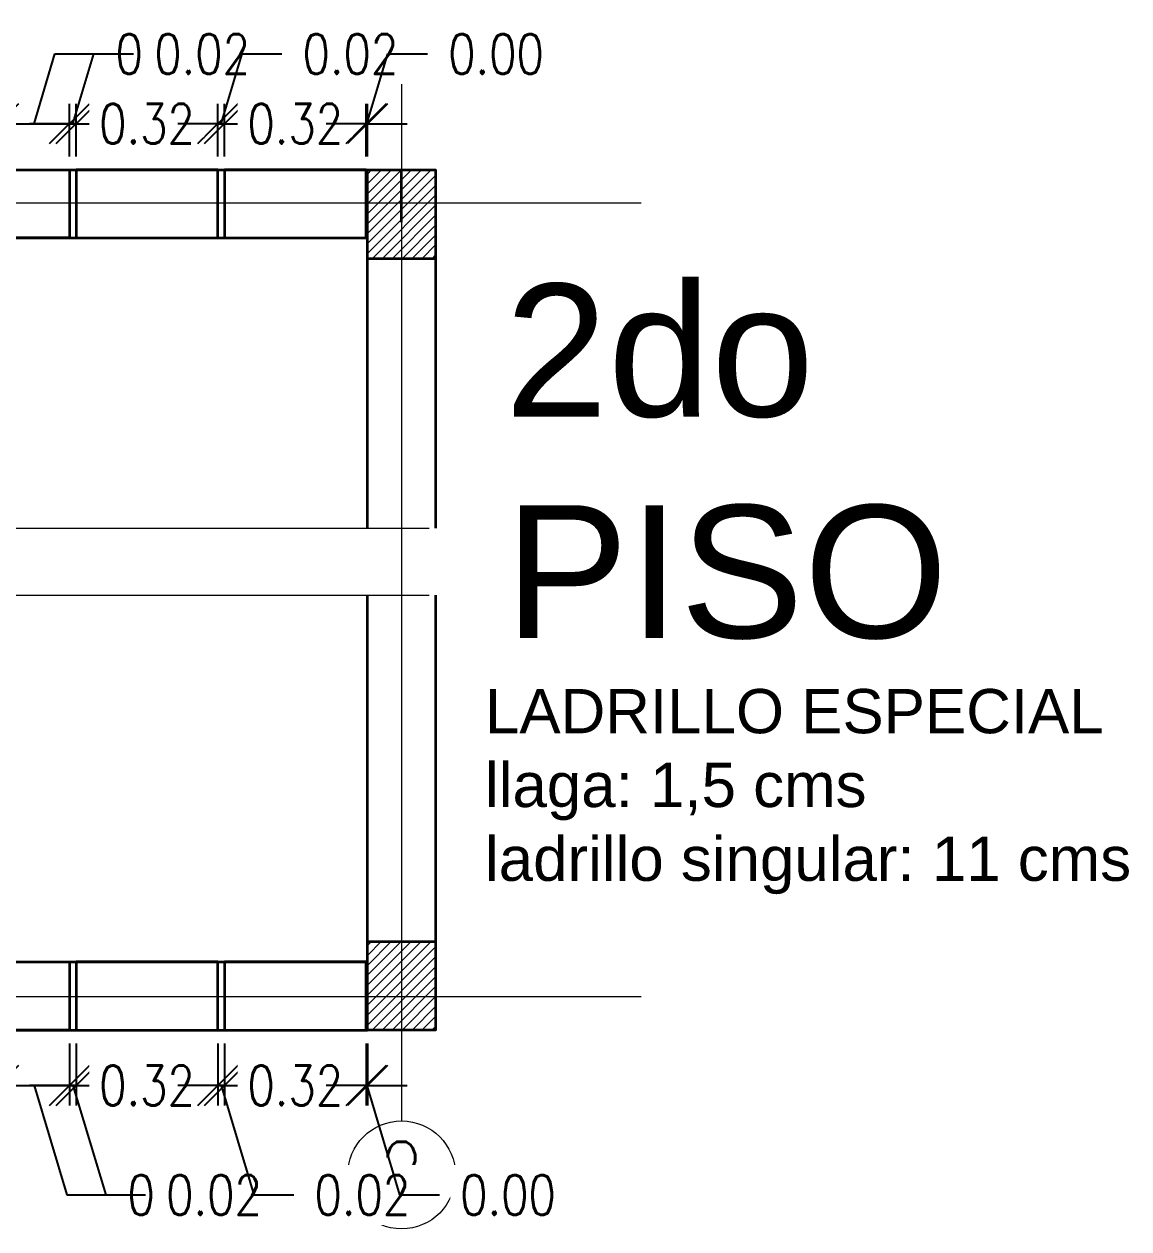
# Model space of a CAD drawing. Header units: metres. Extents: x 45 to 666, y -23 to 325.
# Drawn here: x 210.166 to 212.661, y 64.763 to 67.485 of the extents above; entities that cross this region are included whole.
import ezdxf

# ---------------------------------------------------------------- set-up
doc = ezdxf.new("R2010")
doc.units = ezdxf.units.M
doc.header["$LTSCALE"] = 5
doc.header["$MEASUREMENT"] = 0
doc.linetypes.add('DASHED2', pattern=[0.375, 0.25, -0.125])
doc.linetypes.add('HIDDEN', pattern=[0.375, 0.25, -0.125])
doc.layers.get('0').update_dxf_attribs({"color": 30})
doc.layers.get('DEFPOINTS').update_dxf_attribs({"color": 210})
for name, color, linetype, lineweight in [('A-ANNO-DIMS', 3, 'Continuous', 18), ('A-ANNO-SYMB', 3, 'Continuous', 18), ('A-ANNO-TEXT', 3, 'Continuous', 18), ('A-ELEV-MBE1', 7, 'Continuous', 35), ('A-FLOR-OVHD', 3, 'HIDDEN', 18), ('A-WALL-FULL', 7, 'Continuous', 35), ('A-WALL-FULL-EXTR', 7, 'Continuous', 35), ('A-WALL-PATT', 8, 'Continuous', 18)]:
    doc.layers.add(name, color=color, linetype=linetype, lineweight=lineweight)
doc.styles.add('E-ROMANS', font='romans.shx', dxfattribs={"width": 0.8})
doc.styles.get("Standard").update_dxf_attribs({"font": 'arial.ttf'})
doc.dimstyles.new('E-0050_TICK_18', dxfattribs={"dimscale": 0.001, "dimtxt": 90, "dimasz": 90, "dimexe": 45, "dimexo": 30, "dimgap": 45, "dimtad": 0, "dimzin": 0, "dimdsep": 46, "dimtxsty": 'E-ROMANS', "dimblk": 'OBLIQUE', "dimcen": 45, "dimclrd": 256, "dimclre": 256, "dimclrt": 256, "dimadec": 0, "dimazin": 0, "dimtfac": 1, "dimtmove": 1, "dimatfit": 3, "dimldrblk": 'OPEN90', "dimfxl": 1, "dimtfill": 1, "dimtolj": 1, "dimtzin": 0, "dimarcsym": 0})

# ---------------------------------------------------------------- blocks, each defined once
blk = doc.blocks.new('_Oblique')
at = {"color": 0, "linetype": 'ByBlock', "lineweight": -2}
blk.add_line((-0.5, -0.5), (0.5, 0.5), dxfattribs=at)
blk = doc.blocks.new('*D391')
at = {"layer": 'A-ANNO-DIMS', "lineweight": -2, "transparency": 16777216}
for p, q in [((210.1881, 67.2598), (210.2353, 67.4173)), ((210.2353, 67.4173), (210.3253, 67.4173)), ((210.1081, 67.1856), (210.1081, 67.3048)), ((210.2681, 67.1856), (210.2681, 67.3048)), ((210.1081, 67.2598), (210.2681, 67.2598))]:
    blk.add_line(p, q, dxfattribs=at)
at = {"layer": 'DEFPOINTS', "color": 0, "transparency": 16777216}
for p in [(210.2681, 67.2598), (210.1081, 67.1556), (210.2681, 67.1556)]:
    blk.add_point(p, dxfattribs=at)
at = {"layer": 'A-ANNO-DIMS', "lineweight": -2, "transparency": 16777216, "xscale": 0.09, "yscale": 0.09, "zscale": 0.09, "rotation": 180}
blk.add_blockref('_Oblique', (210.1081, 67.2598), dxfattribs=at)
at = {"layer": 'A-ANNO-DIMS', "lineweight": -2, "transparency": 16777216, "xscale": 0.09, "yscale": 0.09, "zscale": 0.09}
blk.add_blockref('_Oblique', (210.2681, 67.2598), dxfattribs=at)
at = {"layer": 'A-ANNO-DIMS', "transparency": 16777216, "insert": (210.48, 67.4173), "char_height": 0.09, "attachment_point": 5, "style": 'E-ROMANS', "bg_fill": 3, "box_fill_scale": 1.25, "bg_fill_color": 256, "bg_fill_true_color": 13158600, "bg_fill_transparency": 0}
blk.add_mtext('\\A1;0.16', dxfattribs=at)
blk = doc.blocks.new('_Open90')
at = {"color": 0, "linetype": 'ByBlock', "lineweight": -2}
for p, q in [((-0.5, 0.5), (0, 0)), ((0, 0), (-1, 0)), ((0, 0), (-0.5, -0.5))]:
    blk.add_line(p, q, dxfattribs=at)
blk = doc.blocks.new('*D392')
at = {"layer": 'A-ANNO-DIMS', "lineweight": -2, "transparency": 16777216}
for p, q in [((210.2756, 67.2598), (210.3228, 67.4173)), ((210.3228, 67.4173), (210.4128, 67.4173)), ((210.2681, 67.1856), (210.2681, 67.3048)), ((210.2831, 67.1856), (210.2831, 67.3048)), ((210.2681, 67.2598), (210.1781, 67.2598)), ((210.2681, 67.2598), (210.2831, 67.2598)), ((210.2681, 67.2598), (210.2831, 67.2598)), ((210.2831, 67.2598), (210.3731, 67.2598))]:
    blk.add_line(p, q, dxfattribs=at)
at = {"layer": 'DEFPOINTS', "color": 0, "transparency": 16777216}
for p in [(210.2831, 67.2598), (210.2681, 67.1556), (210.2831, 67.1556)]:
    blk.add_point(p, dxfattribs=at)
at = {"layer": 'A-ANNO-DIMS', "lineweight": -2, "transparency": 16777216, "xscale": 0.09, "yscale": 0.09, "zscale": 0.09}
blk.add_blockref('_Oblique', (210.2681, 67.2598), dxfattribs=at)
at = {"layer": 'A-ANNO-DIMS', "lineweight": -2, "transparency": 16777216, "xscale": 0.09, "yscale": 0.09, "zscale": 0.09, "rotation": 180}
blk.add_blockref('_Oblique', (210.2831, 67.2598), dxfattribs=at)
at = {"layer": 'A-ANNO-DIMS', "transparency": 16777216, "insert": (210.5675, 67.4173), "char_height": 0.09, "attachment_point": 5, "style": 'E-ROMANS', "bg_fill": 3, "box_fill_scale": 1.25, "bg_fill_color": 256, "bg_fill_true_color": 13158600, "bg_fill_transparency": 0}
blk.add_mtext('\\A1;0.02', dxfattribs=at)
blk = doc.blocks.new('*D393')
at = {"layer": 'A-ANNO-DIMS', "lineweight": -2, "transparency": 16777216}
for p, q in [((210.2831, 67.1856), (210.2831, 67.3048)), ((210.6031, 67.1856), (210.6031, 67.3048)), ((210.2831, 67.2598), (210.1931, 67.2598)), ((210.2831, 67.2598), (210.2883, 67.2598)), ((210.6031, 67.2598), (210.5978, 67.2598)), ((210.6031, 67.2598), (210.6931, 67.2598))]:
    blk.add_line(p, q, dxfattribs=at)
at = {"layer": 'DEFPOINTS', "color": 0, "transparency": 16777216}
for p in [(210.6031, 67.2598), (210.2831, 67.1556), (210.6031, 67.1556)]:
    blk.add_point(p, dxfattribs=at)
at = {"layer": 'A-ANNO-DIMS', "lineweight": -2, "transparency": 16777216, "xscale": 0.09, "yscale": 0.09, "zscale": 0.09}
blk.add_blockref('_Oblique', (210.2831, 67.2598), dxfattribs=at)
at = {"layer": 'A-ANNO-DIMS', "lineweight": -2, "transparency": 16777216, "xscale": 0.09, "yscale": 0.09, "zscale": 0.09, "rotation": 180}
blk.add_blockref('_Oblique', (210.6031, 67.2598), dxfattribs=at)
at = {"layer": 'A-ANNO-DIMS', "transparency": 16777216, "insert": (210.4431, 67.2598), "char_height": 0.09, "attachment_point": 5, "style": 'E-ROMANS', "bg_fill": 3, "box_fill_scale": 1.25, "bg_fill_color": 256, "bg_fill_true_color": 13158600, "bg_fill_transparency": 0}
blk.add_mtext('\\A1;0.32', dxfattribs=at)
blk = doc.blocks.new('*D394')
at = {"layer": 'A-ANNO-DIMS', "lineweight": -2, "transparency": 16777216}
for p, q in [((210.6106, 67.2598), (210.6578, 67.4173)), ((210.6578, 67.4173), (210.7478, 67.4173)), ((210.6031, 67.1856), (210.6031, 67.3048)), ((210.6181, 67.1856), (210.6181, 67.3048)), ((210.6031, 67.2598), (210.5131, 67.2598)), ((210.6031, 67.2598), (210.6181, 67.2598)), ((210.6031, 67.2598), (210.6181, 67.2598)), ((210.6181, 67.2598), (210.7081, 67.2598))]:
    blk.add_line(p, q, dxfattribs=at)
at = {"layer": 'DEFPOINTS', "color": 0, "transparency": 16777216}
for p in [(210.6181, 67.2598), (210.6031, 67.1556), (210.6181, 67.1556)]:
    blk.add_point(p, dxfattribs=at)
at = {"layer": 'A-ANNO-DIMS', "lineweight": -2, "transparency": 16777216, "xscale": 0.09, "yscale": 0.09, "zscale": 0.09}
blk.add_blockref('_Oblique', (210.6031, 67.2598), dxfattribs=at)
at = {"layer": 'A-ANNO-DIMS', "lineweight": -2, "transparency": 16777216, "xscale": 0.09, "yscale": 0.09, "zscale": 0.09, "rotation": 180}
blk.add_blockref('_Oblique', (210.6181, 67.2598), dxfattribs=at)
at = {"layer": 'A-ANNO-DIMS', "transparency": 16777216, "insert": (210.9025, 67.4173), "char_height": 0.09, "attachment_point": 5, "style": 'E-ROMANS', "bg_fill": 3, "box_fill_scale": 1.25, "bg_fill_color": 256, "bg_fill_true_color": 13158600, "bg_fill_transparency": 0}
blk.add_mtext('\\A1;0.02', dxfattribs=at)
blk = doc.blocks.new('*D395')
at = {"layer": 'A-ANNO-DIMS', "lineweight": -2, "transparency": 16777216}
for p, q in [((210.6181, 67.1856), (210.6181, 67.3048)), ((210.9381, 67.1856), (210.9381, 67.3048)), ((210.6181, 67.2598), (210.5281, 67.2598)), ((210.6181, 67.2598), (210.6233, 67.2598)), ((210.9381, 67.2598), (210.9328, 67.2598)), ((210.9381, 67.2598), (211.0281, 67.2598))]:
    blk.add_line(p, q, dxfattribs=at)
at = {"layer": 'DEFPOINTS', "color": 0, "transparency": 16777216}
for p in [(210.9381, 67.2598), (210.6181, 67.1556), (210.9381, 67.1556)]:
    blk.add_point(p, dxfattribs=at)
at = {"layer": 'A-ANNO-DIMS', "lineweight": -2, "transparency": 16777216, "xscale": 0.09, "yscale": 0.09, "zscale": 0.09}
blk.add_blockref('_Oblique', (210.6181, 67.2598), dxfattribs=at)
at = {"layer": 'A-ANNO-DIMS', "lineweight": -2, "transparency": 16777216, "xscale": 0.09, "yscale": 0.09, "zscale": 0.09, "rotation": 180}
blk.add_blockref('_Oblique', (210.9381, 67.2598), dxfattribs=at)
at = {"layer": 'A-ANNO-DIMS', "transparency": 16777216, "insert": (210.7781, 67.2598), "char_height": 0.09, "attachment_point": 5, "style": 'E-ROMANS', "bg_fill": 3, "box_fill_scale": 1.25, "bg_fill_color": 256, "bg_fill_true_color": 13158600, "bg_fill_transparency": 0}
blk.add_mtext('\\A1;0.32', dxfattribs=at)
blk = doc.blocks.new('*D396')
at = {"layer": 'A-ANNO-DIMS', "lineweight": -2, "transparency": 16777216}
for p, q in [((210.9396, 67.2598), (210.9868, 67.4173)), ((210.9868, 67.4173), (211.0768, 67.4173)), ((210.9381, 67.1856), (210.9381, 67.3048)), ((210.9411, 67.1856), (210.9411, 67.3048)), ((210.9381, 67.2598), (210.8481, 67.2598)), ((210.9381, 67.2598), (210.9411, 67.2598)), ((210.9381, 67.2598), (210.9411, 67.2598)), ((210.9411, 67.2598), (211.0311, 67.2598))]:
    blk.add_line(p, q, dxfattribs=at)
at = {"layer": 'DEFPOINTS', "color": 0, "transparency": 16777216}
for p in [(210.9411, 67.2598), (210.9381, 67.1556), (210.9411, 67.1556)]:
    blk.add_point(p, dxfattribs=at)
at = {"layer": 'A-ANNO-DIMS', "lineweight": -2, "transparency": 16777216, "xscale": 0.09, "yscale": 0.09, "zscale": 0.09}
blk.add_blockref('_Oblique', (210.9381, 67.2598), dxfattribs=at)
at = {"layer": 'A-ANNO-DIMS', "lineweight": -2, "transparency": 16777216, "xscale": 0.09, "yscale": 0.09, "zscale": 0.09, "rotation": 180}
blk.add_blockref('_Oblique', (210.9411, 67.2598), dxfattribs=at)
at = {"layer": 'A-ANNO-DIMS', "transparency": 16777216, "insert": (211.2315, 67.4173), "char_height": 0.09, "attachment_point": 5, "style": 'E-ROMANS', "bg_fill": 3, "box_fill_scale": 1.25, "bg_fill_color": 256, "bg_fill_true_color": 13158600, "bg_fill_transparency": 0}
blk.add_mtext('\\A1;0.00', dxfattribs=at)
blk = doc.blocks.new('*D413')
at = {"layer": 'A-ANNO-DIMS', "lineweight": -2, "transparency": 16777216}
for p, q in [((210.1081, 65.1821), (210.1081, 65.0421)), ((210.2681, 65.1821), (210.2681, 65.0421)), ((210.1081, 65.0871), (210.2681, 65.0871)), ((210.1881, 65.0871), (210.2623, 64.8396)), ((210.2623, 64.8396), (210.3523, 64.8396))]:
    blk.add_line(p, q, dxfattribs=at)
at = {"layer": 'DEFPOINTS', "color": 0, "transparency": 16777216}
for p in [(210.1081, 65.2121), (210.2681, 65.2121), (210.2681, 65.0871)]:
    blk.add_point(p, dxfattribs=at)
at = {"layer": 'A-ANNO-DIMS', "lineweight": -2, "transparency": 16777216, "xscale": 0.09, "yscale": 0.09, "zscale": 0.09, "rotation": 180}
blk.add_blockref('_Oblique', (210.1081, 65.0871), dxfattribs=at)
at = {"layer": 'A-ANNO-DIMS', "lineweight": -2, "transparency": 16777216, "xscale": 0.09, "yscale": 0.09, "zscale": 0.09}
blk.add_blockref('_Oblique', (210.2681, 65.0871), dxfattribs=at)
at = {"layer": 'A-ANNO-DIMS', "transparency": 16777216, "insert": (210.507, 64.8396), "char_height": 0.09, "attachment_point": 5, "style": 'E-ROMANS', "bg_fill": 3, "box_fill_scale": 1.25, "bg_fill_color": 256, "bg_fill_true_color": 13158600, "bg_fill_transparency": 0}
blk.add_mtext('\\A1;0.16', dxfattribs=at)
blk = doc.blocks.new('*D414')
at = {"layer": 'A-ANNO-DIMS', "lineweight": -2, "transparency": 16777216}
for p, q in [((210.2681, 65.1821), (210.2681, 65.0421)), ((210.2831, 65.1821), (210.2831, 65.0421)), ((210.2681, 65.0871), (210.1781, 65.0871)), ((210.2681, 65.0871), (210.2831, 65.0871)), ((210.2681, 65.0871), (210.2831, 65.0871)), ((210.2756, 65.0871), (210.3498, 64.8396)), ((210.2831, 65.0871), (210.3731, 65.0871)), ((210.3498, 64.8396), (210.4398, 64.8396))]:
    blk.add_line(p, q, dxfattribs=at)
at = {"layer": 'DEFPOINTS', "color": 0, "transparency": 16777216}
for p in [(210.2681, 65.2121), (210.2831, 65.2121), (210.2831, 65.0871)]:
    blk.add_point(p, dxfattribs=at)
at = {"layer": 'A-ANNO-DIMS', "lineweight": -2, "transparency": 16777216, "xscale": 0.09, "yscale": 0.09, "zscale": 0.09}
blk.add_blockref('_Oblique', (210.2681, 65.0871), dxfattribs=at)
at = {"layer": 'A-ANNO-DIMS', "lineweight": -2, "transparency": 16777216, "xscale": 0.09, "yscale": 0.09, "zscale": 0.09, "rotation": 180}
blk.add_blockref('_Oblique', (210.2831, 65.0871), dxfattribs=at)
at = {"layer": 'A-ANNO-DIMS', "transparency": 16777216, "insert": (210.5945, 64.8396), "char_height": 0.09, "attachment_point": 5, "style": 'E-ROMANS', "bg_fill": 3, "box_fill_scale": 1.25, "bg_fill_color": 256, "bg_fill_true_color": 13158600, "bg_fill_transparency": 0}
blk.add_mtext('\\A1;0.02', dxfattribs=at)
blk = doc.blocks.new('*D415')
at = {"layer": 'A-ANNO-DIMS', "lineweight": -2, "transparency": 16777216}
for p, q in [((210.2831, 65.1821), (210.2831, 65.0421)), ((210.6031, 65.1821), (210.6031, 65.0421)), ((210.2831, 65.0871), (210.1931, 65.0871)), ((210.2831, 65.0871), (210.2883, 65.0871)), ((210.6031, 65.0871), (210.5978, 65.0871)), ((210.6031, 65.0871), (210.6931, 65.0871))]:
    blk.add_line(p, q, dxfattribs=at)
at = {"layer": 'DEFPOINTS', "color": 0, "transparency": 16777216}
for p in [(210.2831, 65.2121), (210.6031, 65.2121), (210.6031, 65.0871)]:
    blk.add_point(p, dxfattribs=at)
at = {"layer": 'A-ANNO-DIMS', "lineweight": -2, "transparency": 16777216, "xscale": 0.09, "yscale": 0.09, "zscale": 0.09}
blk.add_blockref('_Oblique', (210.2831, 65.0871), dxfattribs=at)
at = {"layer": 'A-ANNO-DIMS', "lineweight": -2, "transparency": 16777216, "xscale": 0.09, "yscale": 0.09, "zscale": 0.09, "rotation": 180}
blk.add_blockref('_Oblique', (210.6031, 65.0871), dxfattribs=at)
at = {"layer": 'A-ANNO-DIMS', "transparency": 16777216, "insert": (210.4431, 65.0871), "char_height": 0.09, "attachment_point": 5, "style": 'E-ROMANS', "bg_fill": 3, "box_fill_scale": 1.25, "bg_fill_color": 256, "bg_fill_true_color": 13158600, "bg_fill_transparency": 0}
blk.add_mtext('\\A1;0.32', dxfattribs=at)
blk = doc.blocks.new('*D416')
at = {"layer": 'A-ANNO-DIMS', "lineweight": -2, "transparency": 16777216}
for p, q in [((210.6031, 65.1821), (210.6031, 65.0421)), ((210.6181, 65.1821), (210.6181, 65.0421)), ((210.6031, 65.0871), (210.5131, 65.0871)), ((210.6031, 65.0871), (210.6181, 65.0871)), ((210.6031, 65.0871), (210.6181, 65.0871)), ((210.6106, 65.0871), (210.6848, 64.8396)), ((210.6181, 65.0871), (210.7081, 65.0871)), ((210.6848, 64.8396), (210.7748, 64.8396))]:
    blk.add_line(p, q, dxfattribs=at)
at = {"layer": 'DEFPOINTS', "color": 0, "transparency": 16777216}
for p in [(210.6031, 65.2121), (210.6181, 65.2121), (210.6181, 65.0871)]:
    blk.add_point(p, dxfattribs=at)
at = {"layer": 'A-ANNO-DIMS', "lineweight": -2, "transparency": 16777216, "xscale": 0.09, "yscale": 0.09, "zscale": 0.09}
blk.add_blockref('_Oblique', (210.6031, 65.0871), dxfattribs=at)
at = {"layer": 'A-ANNO-DIMS', "lineweight": -2, "transparency": 16777216, "xscale": 0.09, "yscale": 0.09, "zscale": 0.09, "rotation": 180}
blk.add_blockref('_Oblique', (210.6181, 65.0871), dxfattribs=at)
at = {"layer": 'A-ANNO-DIMS', "transparency": 16777216, "insert": (210.9295, 64.8396), "char_height": 0.09, "attachment_point": 5, "style": 'E-ROMANS', "bg_fill": 3, "box_fill_scale": 1.25, "bg_fill_color": 256, "bg_fill_true_color": 13158600, "bg_fill_transparency": 0}
blk.add_mtext('\\A1;0.02', dxfattribs=at)
blk = doc.blocks.new('*D417')
at = {"layer": 'A-ANNO-DIMS', "lineweight": -2, "transparency": 16777216}
for p, q in [((210.6181, 65.1821), (210.6181, 65.0421)), ((210.9381, 65.1821), (210.9381, 65.0421)), ((210.6181, 65.0871), (210.5281, 65.0871)), ((210.6181, 65.0871), (210.6233, 65.0871)), ((210.9381, 65.0871), (210.9328, 65.0871)), ((210.9381, 65.0871), (211.0281, 65.0871))]:
    blk.add_line(p, q, dxfattribs=at)
at = {"layer": 'DEFPOINTS', "color": 0, "transparency": 16777216}
for p in [(210.6181, 65.2121), (210.9381, 65.2121), (210.9381, 65.0871)]:
    blk.add_point(p, dxfattribs=at)
at = {"layer": 'A-ANNO-DIMS', "lineweight": -2, "transparency": 16777216, "xscale": 0.09, "yscale": 0.09, "zscale": 0.09}
blk.add_blockref('_Oblique', (210.6181, 65.0871), dxfattribs=at)
at = {"layer": 'A-ANNO-DIMS', "lineweight": -2, "transparency": 16777216, "xscale": 0.09, "yscale": 0.09, "zscale": 0.09, "rotation": 180}
blk.add_blockref('_Oblique', (210.9381, 65.0871), dxfattribs=at)
at = {"layer": 'A-ANNO-DIMS', "transparency": 16777216, "insert": (210.7781, 65.0871), "char_height": 0.09, "attachment_point": 5, "style": 'E-ROMANS', "bg_fill": 3, "box_fill_scale": 1.25, "bg_fill_color": 256, "bg_fill_true_color": 13158600, "bg_fill_transparency": 0}
blk.add_mtext('\\A1;0.32', dxfattribs=at)
blk = doc.blocks.new('*D418')
at = {"layer": 'A-ANNO-DIMS', "lineweight": -2, "transparency": 16777216}
for p, q in [((210.9381, 65.1821), (210.9381, 65.0421)), ((210.9411, 65.1821), (210.9411, 65.0421)), ((210.9381, 65.0871), (210.8481, 65.0871)), ((210.9381, 65.0871), (210.9411, 65.0871)), ((210.9381, 65.0871), (210.9411, 65.0871)), ((210.9396, 65.0871), (211.0138, 64.8396)), ((210.9411, 65.0871), (211.0311, 65.0871)), ((211.0138, 64.8396), (211.1038, 64.8396))]:
    blk.add_line(p, q, dxfattribs=at)
at = {"layer": 'DEFPOINTS', "color": 0, "transparency": 16777216}
for p in [(210.9381, 65.2121), (210.9411, 65.2121), (210.9411, 65.0871)]:
    blk.add_point(p, dxfattribs=at)
at = {"layer": 'A-ANNO-DIMS', "lineweight": -2, "transparency": 16777216, "xscale": 0.09, "yscale": 0.09, "zscale": 0.09}
blk.add_blockref('_Oblique', (210.9381, 65.0871), dxfattribs=at)
at = {"layer": 'A-ANNO-DIMS', "lineweight": -2, "transparency": 16777216, "xscale": 0.09, "yscale": 0.09, "zscale": 0.09, "rotation": 180}
blk.add_blockref('_Oblique', (210.9411, 65.0871), dxfattribs=at)
at = {"layer": 'A-ANNO-DIMS', "transparency": 16777216, "insert": (211.2585, 64.8396), "char_height": 0.09, "attachment_point": 5, "style": 'E-ROMANS', "bg_fill": 3, "box_fill_scale": 1.25, "bg_fill_color": 256, "bg_fill_true_color": 13158600, "bg_fill_transparency": 0}
blk.add_mtext('\\A1;0.00', dxfattribs=at)

msp = doc.modelspace()

# ---------------------------------------------------------------- hatches: boundary and pattern name
at = {"layer": 'A-WALL-PATT'}
h = msp.add_hatch(dxfattribs=at)
h.set_pattern_fill('LINE', color=256, scale=0.005, angle=45, style=0)
h.set_pattern_definition([(45, (55.55151, -3.290275), (-0.0112253202, 0.0112253202), [])])
h.paths.add_polyline_path([(211.0951, 67.0056), (211.0584, 67.0056), (211.0584, 66.9556), (211.0951, 66.9556)])
h.paths.add_polyline_path([(211.0584, 67.0056), (211.0181, 67.0056), (211.0181, 66.9556), (211.0584, 66.9556)])
h.paths.add_polyline_path([(211.0181, 67.0056), (210.9411, 67.0056), (210.9411, 66.9556), (211.0181, 66.9556)])
h.paths.add_polyline_path([(211.0951, 67.1556), (210.9411, 67.1556), (210.9411, 67.0056), (211.0951, 67.0056)])
h = msp.add_hatch(dxfattribs=at)
h.set_pattern_fill('LINE', color=256, scale=0.005, angle=45, style=0)
h.set_pattern_definition([(45, (55.55151, 0.916267), (-0.0112253202, 0.0112253202), [])])
h.paths.add_polyline_path([(211.0951, 65.4121), (211.0181, 65.4121), (211.0181, 65.3621), (211.0951, 65.3621)])
h.paths.add_polyline_path([(211.0181, 65.4121), (210.9411, 65.4121), (210.9411, 65.3621), (211.0181, 65.3621)])
h.paths.add_polyline_path([(211.0951, 65.3621), (210.9411, 65.3621), (210.9411, 65.2121), (211.0951, 65.2121)])

# ---------------------------------------------------------------- linework, layer by layer
at = {"layer": 'A-ANNO-SYMB', "ltscale": 2}
for points in [[(211.0181, 67.3916), (211.0181, 65.0069)], [(211.5597, 67.0806), (206.281, 67.0806)], [(211.5597, 65.2871), (206.1669, 65.2871)]]:
    msp.add_lwpolyline(points, dxfattribs=at)
at = {"layer": 'A-ANNO-SYMB', "linetype": 'Continuous', "ltscale": 5}
msp.add_circle((211.0181, 64.8849), 0.1219, dxfattribs=at)
at = {"layer": 'A-ELEV-MBE1', "linetype": 'DASHED2'}
msp.add_line((211.0181, 67.0372), (211.0181, 67.1556), dxfattribs=at)
at = {"layer": 'A-FLOR-OVHD'}
for p, q in [((206.0808, 66.346), (211.6643, 66.346)), ((206.0808, 66.1947), (211.6643, 66.1947))]:
    msp.add_line(p, q, dxfattribs=at)
for points in [[(209.9481, 67.1556), (210.2681, 67.1556), (210.2681, 67.0016), (209.9481, 67.0016)], [(209.9481, 65.2121), (210.2681, 65.2121), (210.2681, 65.3661), (209.9481, 65.3661)]]:
    msp.add_lwpolyline(points, close=True, dxfattribs=at)
at = {"layer": 'A-WALL-FULL'}
for points in [[(210.2681, 67.0016), (210.1081, 67.0016), (210.1081, 67.1556), (210.2681, 67.1556)], [(210.2831, 67.0016), (210.6031, 67.0016), (210.6031, 67.1556), (210.2831, 67.1556)], [(210.6181, 67.0016), (210.9381, 67.0016), (210.9381, 67.1556), (210.6181, 67.1556)], [(210.2681, 65.2121), (210.1081, 65.2121), (210.1081, 65.3661), (210.2681, 65.3661)], [(210.2831, 65.2121), (210.6031, 65.2121), (210.6031, 65.3661), (210.2831, 65.3661)], [(210.6181, 65.2121), (210.9381, 65.2121), (210.9381, 65.3661), (210.6181, 65.3661)]]:
    msp.add_lwpolyline(points, close=True, dxfattribs=at)
for points in [[(210.9411, 66.346), (210.9411, 67.1556), (211.0951, 67.1556), (211.0951, 66.346)], [(210.9411, 66.9556), (211.0951, 66.9556)], [(211.0951, 66.1947), (211.0951, 65.2121), (211.0951, 65.2121), (210.9411, 65.2121), (210.9411, 66.1947)], [(210.9411, 65.4121), (211.0951, 65.4121)]]:
    msp.add_lwpolyline(points, dxfattribs=at)
at = {"layer": 'A-WALL-FULL-EXTR'}
for points in [[(210.1081, 67.1556), (210.9411, 67.1556)], [(210.9411, 66.346), (210.9411, 67.1556), (211.0951, 67.1556), (211.0951, 66.346)], [(210.1081, 67.0016), (210.9411, 67.0016)], [(211.0951, 66.1947), (211.0951, 65.2121), (211.0951, 65.2121), (210.9411, 65.2121), (210.9411, 66.1947)], [(210.1081, 65.3661), (210.9411, 65.3661)], [(210.1081, 65.2121), (210.9411, 65.2121)]]:
    msp.add_lwpolyline(points, dxfattribs=at)

# ---------------------------------------------------------------- texts
at = {"layer": 'A-ANNO-TEXT', "width": 1.641003, "attachment_point": 1}
for s, insert, char_height in [('2do PISO', (211.2511, 66.8981), 0.3), ('LADRILLO ESPECIAL\\Pllaga: 1,5 cms\\Pladrillo singular: 11 cms', (211.2066, 65.9827), 0.1)]:
    msp.add_mtext(s, dxfattribs=dict(at, insert=insert, char_height=char_height))
at = {"layer": 'A-ANNO-TEXT', "ltscale": 5, "insert": (211.0181, 64.8849), "char_height": 0.15, "attachment_point": 5, "style": 'E-ROMANS'}
msp.add_mtext('2', dxfattribs=at)

# ---------------------------------------------------------------- next in the draw order: dimensions: what is measured, and where the dimension line sits
at = {"layer": 'A-ANNO-DIMS'}
for base, p1, p2, picture, middle in [((210.2681, 67.2598), (210.1081, 67.1556), (210.2681, 67.1556), '*D391', (210.3703, 67.4173)), ((210.2681, 65.0871), (210.1081, 65.2121), (210.2681, 65.2121), '*D413', (210.3973, 64.8396))]:
    dim = msp.add_linear_dim(base=base, p1=p1, p2=p2, dimstyle='E-0050_TICK_18', dxfattribs=at)
    dim.commit()
    dim.dimension.update_dxf_attribs({"geometry": picture, "text_midpoint": middle})

# ---------------------------------------------------------------- next in the draw order: dimensions: what is measured, and where the dimension line sits
for base, p1, p2, picture, middle in [((210.2830518761, 67.2598286508), (210.2680518761, 67.1555755998), (210.2830518761, 67.1555755998), '*D392', (210.4578018761, 67.4173286508)), ((210.2830518761, 65.0870602984), (210.2680518761, 65.2121181301), (210.2830518761, 65.2121181301), '*D414', (210.4848018761, 64.8395602984))]:
    dim = msp.add_linear_dim(base=base, p1=p1, p2=p2, dimstyle='E-0050_TICK_18', dxfattribs=at)
    dim.commit()
    dim.dimension.update_dxf_attribs({"geometry": picture, "text_midpoint": middle})

# ---------------------------------------------------------------- next in the draw order: dimensions: what is measured, and where the dimension line sits
for base, p1, p2, picture, middle in [((210.6031, 67.2598), (210.2831, 67.1556), (210.6031, 67.1556), '*D393', (210.4431, 67.2598)), ((210.6031, 65.0871), (210.2831, 65.2121), (210.6031, 65.2121), '*D415', (210.4431, 65.0871))]:
    dim = msp.add_linear_dim(base=base, p1=p1, p2=p2, dimstyle='E-0050_TICK_18', dxfattribs=at)
    dim.commit()
    dim.dimension.update_dxf_attribs({"geometry": picture, "text_midpoint": middle})

# ---------------------------------------------------------------- next in the draw order: dimensions: what is measured, and where the dimension line sits
for base, p1, p2, picture, middle in [((210.6180518761, 67.2598286508), (210.6030518761, 67.1555755998), (210.6180518761, 67.1555755998), '*D394', (210.7928018761, 67.4173286508)), ((210.6180518761, 65.0870602984), (210.6030518761, 65.2121181301), (210.6180518761, 65.2121181301), '*D416', (210.8198018761, 64.8395602984))]:
    dim = msp.add_linear_dim(base=base, p1=p1, p2=p2, dimstyle='E-0050_TICK_18', dxfattribs=at)
    dim.commit()
    dim.dimension.update_dxf_attribs({"geometry": picture, "text_midpoint": middle})

# ---------------------------------------------------------------- next in the draw order: dimensions: what is measured, and where the dimension line sits
for base, p1, p2, picture, middle in [((210.9381, 67.2598), (210.6181, 67.1556), (210.9381, 67.1556), '*D395', (210.7781, 67.2598)), ((210.9381, 65.0871), (210.6181, 65.2121), (210.9381, 65.2121), '*D417', (210.7781, 65.0871))]:
    dim = msp.add_linear_dim(base=base, p1=p1, p2=p2, dimstyle='E-0050_TICK_18', dxfattribs=at)
    dim.commit()
    dim.dimension.update_dxf_attribs({"geometry": picture, "text_midpoint": middle})

# ---------------------------------------------------------------- next in the draw order: dimensions: what is measured, and where the dimension line sits
for base, p1, p2, picture, middle in [((210.9411, 67.2598), (210.9381, 67.1556), (210.9411, 67.1556), '*D396', (211.1218, 67.4173)), ((210.9411, 65.0871), (210.9381, 65.2121), (210.9411, 65.2121), '*D418', (211.1488, 64.8396))]:
    dim = msp.add_linear_dim(base=base, p1=p1, p2=p2, dimstyle='E-0050_TICK_18', dxfattribs=at)
    dim.commit()
    dim.dimension.update_dxf_attribs({"geometry": picture, "text_midpoint": middle})

doc.saveas('drawing.dxf')
